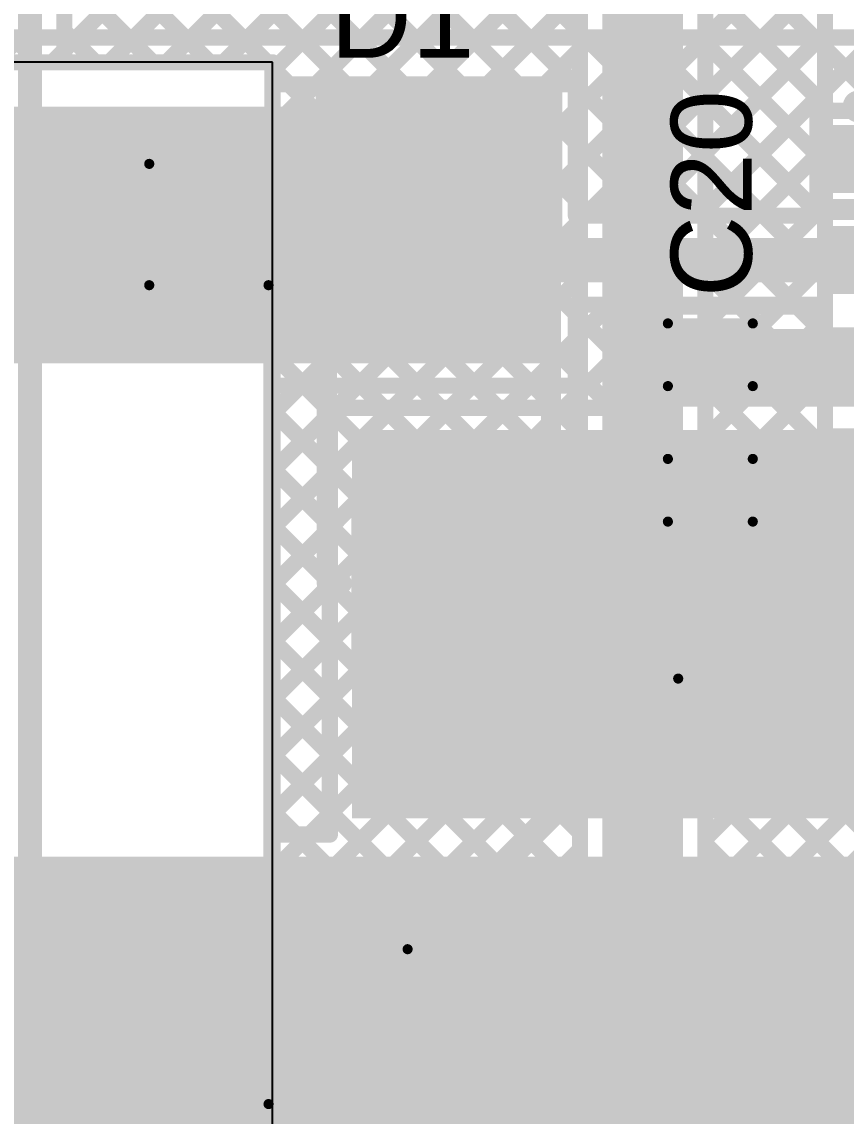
# Model space of a CAD drawing. Header units: millimetres. Extents: x 0 to 214, y 0 to 214.
# Drawn here: x 2.949 to 3.357, y 0.446 to 0.987 of the extents above; entities that cross this region are included whole.
import ezdxf

# ---------------------------------------------------------------- set-up
doc = ezdxf.new("R2010")
doc.units = ezdxf.units.MM
doc.header["$MEASUREMENT"] = 0
for name, color, linetype in [('BottomLayer', 5, 'Continuous'), ('TopLayer', 1, 'Continuous'), ('TopOverlay', 2, 'Continuous'), ('TopPaste', 8, 'Continuous'), ('TopSolder', 216, 'Continuous')]:
    doc.layers.add(name, color=color, linetype=linetype)
doc.styles.add('Arial', font='', dxfattribs={"height": 0.2})
doc.styles.get('Arial').set_extended_font_data('Arial')

# ---------------------------------------------------------------- blocks, each defined once
blk = doc.blocks.new('SOIC_8_122')
at = {"layer": 'TopLayer'}
for points in [[(-0.0735, 0.0622), (-0.1365, 0.0622), (-0.1365, 0.0878), (-0.0735, 0.0878)], [(0.13909, 0.0622), (0.0761, 0.0622), (0.0761, 0.0878), (0.13909, 0.0878)], [(-0.0735, 0.0122), (-0.1365, 0.0122), (-0.1365, 0.0378), (-0.0735, 0.0378)], [(0.13909, 0.0122), (0.0761, 0.0122), (0.0761, 0.0378), (0.13909, 0.0378)], [(-0.0735, -0.0378), (-0.1365, -0.0378), (-0.1365, -0.0122), (-0.0735, -0.0122)], [(0.13909, -0.0378), (0.0761, -0.0378), (0.0761, -0.0122), (0.13909, -0.0122)], [(-0.0735, -0.0878), (-0.1365, -0.0878), (-0.1365, -0.0622), (-0.0735, -0.0622)], [(0.13909, -0.0878), (0.0761, -0.0878), (0.0761, -0.0622), (0.13909, -0.0622)]]:
    blk.add_hatch(color=1, dxfattribs=at).paths.add_polyline_path(points)
at = {"layer": 'TopPaste'}
for points in [[(-0.0735, 0.0622), (-0.1365, 0.0622), (-0.1365, 0.0878), (-0.0735, 0.0878)], [(0.13909, 0.0622), (0.0761, 0.0622), (0.0761, 0.0878), (0.13909, 0.0878)], [(-0.0735, 0.0122), (-0.1365, 0.0122), (-0.1365, 0.0378), (-0.0735, 0.0378)], [(0.13909, 0.0122), (0.0761, 0.0122), (0.0761, 0.0378), (0.13909, 0.0378)], [(-0.0735, -0.0378), (-0.1365, -0.0378), (-0.1365, -0.0122), (-0.0735, -0.0122)], [(0.13909, -0.0378), (0.0761, -0.0378), (0.0761, -0.0122), (0.13909, -0.0122)], [(-0.0735, -0.0878), (-0.1365, -0.0878), (-0.1365, -0.0622), (-0.0735, -0.0622)], [(0.13909, -0.0878), (0.0761, -0.0878), (0.0761, -0.0622), (0.13909, -0.0622)]]:
    blk.add_hatch(color=8, dxfattribs=at).paths.add_polyline_path(points)
at = {"layer": 'TopSolder'}
for points in [[(-0.0695, 0.0582), (-0.1405, 0.0582), (-0.1405, 0.0918), (-0.0695, 0.0918)], [(0.14309, 0.0582), (0.0721, 0.0582), (0.0721, 0.0918), (0.14309, 0.0918)], [(-0.0695, 0.0082), (-0.1405, 0.0082), (-0.1405, 0.0418), (-0.0695, 0.0418)], [(0.14309, 0.0082), (0.0721, 0.0082), (0.0721, 0.0418), (0.14309, 0.0418)], [(-0.0695, -0.0418), (-0.1405, -0.0418), (-0.1405, -0.0082), (-0.0695, -0.0082)], [(0.14309, -0.0418), (0.0721, -0.0418), (0.0721, -0.0082), (0.14309, -0.0082)], [(-0.0695, -0.0918), (-0.1405, -0.0918), (-0.1405, -0.0582), (-0.0695, -0.0582)], [(0.14309, -0.0918), (0.0721, -0.0918), (0.0721, -0.0582), (0.14309, -0.0582)]]:
    blk.add_hatch(color=216, dxfattribs=at).paths.add_polyline_path(points)
at = {"layer": 'TopOverlay'}
for points, const_width in [([(-0.12253, 0.101, 1), (-0.13147, 0.101, 1)], 0.007), ([(-0.13322, 0.101, 1), (-0.12972, 0.101, 1)], 0.0035), ([(-0.12428, 0.101, 1), (-0.12078, 0.101, 1)], 0.0035), ([(-0.08025, 0.098, 1), (-0.07675, 0.098, 1)], 0.0035), ([(0.07675, 0.098, 1), (0.08025, 0.098, 1)], 0.0035), ([(-0.08025, -0.1, 1), (-0.07675, -0.1, 1)], 0.0035), ([(0.07675, -0.1, 1), (0.08025, -0.1, 1)], 0.0035)]:
    blk.add_lwpolyline(points, format="xyb", close=True, dxfattribs=dict(at, const_width=const_width))
at = {"layer": 'TopOverlay', "const_width": 0.007}
for points in [[(-0.0785, 0.098), (0.0785, 0.098)], [(-0.0785, -0.1), (0.0785, -0.1)]]:
    blk.add_lwpolyline(points, dxfattribs=at)
blk = doc.blocks.new('SLF12575T_221M1R3_PF_128')
at = {"layer": 'TopOverlay', "const_width": 0.005}
for points in [[(-0.188, 0.19), (-0.188, 0.249)], [(0.217, 0.249), (-0.188, 0.249)], [(-0.248, 0.081), (-0.248, 0.19)], [(-0.188, 0.19), (-0.248, 0.19)]]:
    blk.add_lwpolyline(points, dxfattribs=at)
at = {"layer": 'TopOverlay', "const_width": 0.0025}
for points in [[(-0.18925, 0.249, 1), (-0.18675, 0.249, 1)], [(-0.18925, 0.249, 1), (-0.18675, 0.249, 1)], [(0.21575, 0.249, 1), (0.21825, 0.249, 1)], [(0.21575, 0.249, 1), (0.21825, 0.249, 1)], [(-0.24925, 0.19, 1), (-0.24675, 0.19, 1)], [(-0.24925, 0.19, 1), (-0.24675, 0.19, 1)], [(-0.18925, 0.19, 1), (-0.18675, 0.19, 1)], [(-0.18925, 0.19, 1), (-0.18675, 0.19, 1)]]:
    blk.add_lwpolyline(points, format="xyb", close=True, dxfattribs=at)
at = {"layer": 'TopOverlay', "const_width": 0.005}
blk.add_lwpolyline([(0.217, 0.249, -0.414214), (0.25, 0.215)], format="xyb", dxfattribs=at)
blk = doc.blocks.new('SMA_130')
at = {"layer": 'TopLayer'}
for points in [[(-0.11811, 0.03937), (-0.03937, 0.03937), (-0.03937, -0.03937), (-0.11811, -0.03937)], [(0.03937, 0.03937), (0.11811, 0.03937), (0.11811, -0.03937), (0.03937, -0.03937)]]:
    blk.add_hatch(color=1, dxfattribs=at).paths.add_polyline_path(points)
at = {"layer": 'TopOverlay'}
for points in [[(-0.167, -0.06099), (-0.12105, -0.06099), (-0.12105, 0.06101), (-0.167, 0.06101)], [(-0.12192, 0.04099), (-0.09421, 0.04099), (-0.09421, 0.06099), (-0.12192, 0.06099)], [(-0.12191, -0.06101), (-0.09419, -0.06101), (-0.09419, -0.04201), (-0.12191, -0.04201)]]:
    blk.add_hatch(color=2, dxfattribs=at).paths.add_polyline_path(points)
at = {"layer": 'TopPaste'}
for points in [[(-0.11811, 0.03937), (-0.03937, 0.03937), (-0.03937, -0.03937), (-0.11811, -0.03937)], [(0.03937, 0.03937), (0.11811, 0.03937), (0.11811, -0.03937), (0.03937, -0.03937)]]:
    blk.add_hatch(color=8, dxfattribs=at).paths.add_polyline_path(points)
at = {"layer": 'TopSolder'}
for points in [[(-0.12211, 0.04337), (-0.03537, 0.04337), (-0.03537, -0.04337), (-0.12211, -0.04337)], [(0.03537, 0.04337), (0.12211, 0.04337), (0.12211, -0.04337), (0.03537, -0.04337)]]:
    blk.add_hatch(color=216, dxfattribs=at).paths.add_polyline_path(points)
at = {"layer": 'TopOverlay', "const_width": 0.01}
for points in [[(0.082, 0.05543), (-0.0942, 0.05543)], [(0.08115, 0.048), (0.08115, 0.05543)], [(0.08115, -0.05543), (0.08115, -0.048)], [(0.081, -0.05543), (-0.0942, -0.05543)]]:
    blk.add_lwpolyline(points, dxfattribs=at)
at = {"layer": 'TopOverlay', "const_width": 0.005}
for points in [[(-0.0967, 0.05543, 1), (-0.0917, 0.05543, 1)], [(0.07865, 0.05543, 1), (0.08365, 0.05543, 1)], [(0.0795, 0.05543, 1), (0.0845, 0.05543, 1)], [(0.07865, 0.048, 1), (0.08365, 0.048, 1)], [(0.07865, -0.048, 1), (0.08365, -0.048, 1)], [(-0.0967, -0.05543, 1), (-0.0917, -0.05543, 1)], [(0.0785, -0.05543, 1), (0.0835, -0.05543, 1)], [(0.07865, -0.05543, 1), (0.08365, -0.05543, 1)]]:
    blk.add_lwpolyline(points, format="xyb", close=True, dxfattribs=at)
blk = doc.blocks.new('C__0603_135')
at = {"layer": 'TopLayer'}
for points in [[(-0.015, 0.0175), (-0.015, -0.0175), (-0.045, -0.0175), (-0.045, 0.0175)], [(0.045, 0.0175), (0.045, -0.0175), (0.015, -0.0175), (0.015, 0.0175)]]:
    blk.add_hatch(color=1, dxfattribs=at).paths.add_polyline_path(points)
at = {"layer": 'TopPaste'}
for points in [[(-0.015, 0.0175), (-0.015, -0.0175), (-0.045, -0.0175), (-0.045, 0.0175)], [(0.045, 0.0175), (0.045, -0.0175), (0.015, -0.0175), (0.015, 0.0175)]]:
    blk.add_hatch(color=8, dxfattribs=at).paths.add_polyline_path(points)
at = {"layer": 'TopSolder'}
for points in [[(-0.01264, 0.01986), (-0.01264, -0.01986), (-0.04736, -0.01986), (-0.04736, 0.01986)], [(0.04736, 0.01986), (0.04736, -0.01986), (0.01264, -0.01986), (0.01264, 0.01986)]]:
    blk.add_hatch(color=216, dxfattribs=at).paths.add_polyline_path(points)
at = {"layer": 'TopOverlay', "const_width": 0.005}
for points in [[(-0.049, 0.021), (-0.018, 0.021)], [(-0.049, 0.021), (-0.049, -0.021)], [(0.018, 0.021), (0.049, 0.021)], [(0.049, 0.021), (0.049, -0.021)], [(-0.049, -0.021), (-0.018, -0.021)], [(0.018, -0.021), (0.049, -0.021)]]:
    blk.add_lwpolyline(points, dxfattribs=at)
at = {"layer": 'TopOverlay', "const_width": 0.0025}
for points in [[(-0.05025, 0.021, 1), (-0.04775, 0.021, 1)], [(-0.05025, 0.021, 1), (-0.04775, 0.021, 1)], [(-0.01925, 0.021, 1), (-0.01675, 0.021, 1)], [(0.01675, 0.021, 1), (0.01925, 0.021, 1)], [(0.04775, 0.021, 1), (0.05025, 0.021, 1)], [(0.04775, 0.021, 1), (0.05025, 0.021, 1)], [(-0.05025, -0.021, 1), (-0.04775, -0.021, 1)], [(-0.05025, -0.021, 1), (-0.04775, -0.021, 1)], [(-0.01925, -0.021, 1), (-0.01675, -0.021, 1)], [(0.01675, -0.021, 1), (0.01925, -0.021, 1)], [(0.04775, -0.021, 1), (0.05025, -0.021, 1)], [(0.04775, -0.021, 1), (0.05025, -0.021, 1)]]:
    blk.add_lwpolyline(points, format="xyb", close=True, dxfattribs=at)
blk = doc.blocks.new('VT1H471MI135000CE0_136')
at = {"layer": 'TopOverlay'}
for points, const_width in [([(-0.26961, 0.13617), (-0.13578, 0.27)], 0.005), ([(-0.13578, 0.27), (0.269, 0.27)], 0.005), ([(-0.26961, 0.13617), (-0.26842, 0.042)], 0.005), ([(-0.30956, 0.048), (-0.30956, 0.108)], 0.01), ([(-0.33956, 0.077), (-0.27956, 0.077)], 0.01)]:
    blk.add_lwpolyline(points, dxfattribs=dict(at, const_width=const_width))
for points, const_width in [([(-0.13703, 0.27, 1), (-0.13453, 0.27, 1)], 0.0025), ([(-0.13703, 0.27, 1), (-0.13453, 0.27, 1)], 0.0025), ([(-0.27086, 0.13617, 1), (-0.26836, 0.13617, 1)], 0.0025), ([(-0.27086, 0.13617, 1), (-0.26836, 0.13617, 1)], 0.0025), ([(-0.31206, 0.108, 1), (-0.30706, 0.108, 1)], 0.005), ([(-0.34206, 0.077, 1), (-0.33706, 0.077, 1)], 0.005), ([(-0.28206, 0.077, 1), (-0.27706, 0.077, 1)], 0.005)]:
    blk.add_lwpolyline(points, format="xyb", close=True, dxfattribs=dict(at, const_width=const_width))

msp = doc.modelspace()

# ---------------------------------------------------------------- hatches: boundary and pattern name
at = {"layer": 'BottomLayer'}
h = msp.add_hatch(color=5, dxfattribs=at)
edge = h.paths.add_edge_path()
edge.add_arc((3.38222, 0.71022), 0.0315, 0, 360)
h = msp.add_hatch(color=5, dxfattribs=at)
edge = h.paths.add_edge_path()
edge.add_arc((3.38222, 0.48), 0.0315, 0, 360)
at = {"layer": 'TopLayer'}
for points in [[(2.579, 0.818), (3.212, 0.818), (3.212, 0.945), (2.579, 0.945)], [(3.26852, 0.79665), (3.41747, 0.79665), (3.41747, 0.83504), (3.26852, 0.83504)], [(3.11235, 0.593), (3.41747, 0.593), (3.41747, 0.78504), (3.11235, 0.78504)], [(2.284, 0.39016), (3.41747, 0.39016), (3.41747, 0.574), (2.284, 0.574)]]:
    msp.add_hatch(color=1, dxfattribs=at).paths.add_polyline_path(points)
h = msp.add_hatch(color=1, dxfattribs=at)
edge = h.paths.add_edge_path()
edge.add_arc((3.38222, 0.71022), 0.0315, 0, 360)
h = msp.add_hatch(color=1, dxfattribs=at)
edge = h.paths.add_edge_path()
edge.add_arc((3.38222, 0.48), 0.0315, 0, 360)

# ---------------------------------------------------------------- linework, layer by layer
at = {"layer": 'BottomLayer'}
for p, q in [((3.072, 0.96693), (2.572, 0.96693)), ((3.07298, 0.96693), (3.072, 0.96693)), ((3.07298, 0.39705), (3.07298, 0.96693))]:
    msp.add_line(p, q, dxfattribs=at)
for points, const_width in [([(2.953, 0.267), (2.953, 2.432)], 0.012), ([(2.97, 0.96693), (2.97, 1.88938)], 0.008), ([(3.02054, 0.96693), (3.816, 1.76239)], 0.008), ([(3.04882, 0.96693), (3.816, 1.7341)], 0.008), ([(2.99226, 0.96693), (3.73477, 1.70945)], 0.008), ([(2.97, 0.97296), (3.70089, 1.70385)], 0.008), ([(3.07298, 0.9628), (3.816, 1.70582)], 0.008), ([(3.07298, 0.93452), (3.816, 1.67754)], 0.008), ([(2.97, 1.35002), (3.34622, 0.9738)], 0.008), ([(2.97, 1.23689), (3.22505, 0.98183)], 0.008), ([(2.97, 1.2086), (3.22505, 0.95355)], 0.008), ([(3.07298, 0.90623), (3.35122, 1.18448)], 0.008), ([(2.97, 1.18032), (3.22505, 0.92526)], 0.008), ([(3.07298, 0.87795), (3.35122, 1.15619)], 0.008), ([(2.97, 1.15203), (3.22505, 0.89698)], 0.008), ([(2.97, 1.12375), (3.22505, 0.86869)], 0.008), ([(2.97, 1.09546), (3.22505, 0.84041)], 0.008), ([(2.97, 1.06718), (3.07025, 0.96693)], 0.008), ([(3.34622, 0.73804), (3.34622, 1.04412)], 0.008), ([(2.97, 1.0389), (3.04197, 0.96693)], 0.008), ([(3.28705, 0.97888), (3.34622, 1.03805)], 0.008), ([(3.25605, 0.35595), (3.25605, 1.01024)], 0.04), ([(2.97, 1.01061), (3.01368, 0.96693)], 0.008), ([(3.22505, 0.35595), (3.22505, 1.01024)], 0.008), ([(3.28705, 0.36879), (3.28705, 1.01024)], 0.008), ([(3.28705, 0.9506), (3.34622, 1.00977)], 0.008), ([(3.28705, 1.00468), (3.34622, 0.94551)], 0.008), ([(3.07298, 0.84967), (3.22505, 1.00174)], 0.008), ([(2.97, 0.98233), (2.9854, 0.96693)], 0.008), ([(3.28705, 0.92232), (3.34622, 0.98149)], 0.008), ([(3.28705, 0.9764), (3.34622, 0.91723)], 0.008), ([(3.07298, 0.82138), (3.22505, 0.97345)], 0.008), ([(2.97, 0.96693), (3.072, 0.96693)], 0.008), ([(3.07298, 0.39705), (3.07298, 0.96693)], 0.008), ([(3.07298, 0.9642), (3.22505, 0.81213)], 0.008), ([(3.28705, 0.89403), (3.34622, 0.9532)], 0.008), ([(3.07298, 0.7931), (3.22505, 0.94517)], 0.008), ([(3.28705, 0.94812), (3.34622, 0.88894)], 0.008), ([(3.07298, 0.93591), (3.22505, 0.78384)], 0.008), ([(3.28705, 0.86575), (3.34622, 0.92492)], 0.008), ([(3.07298, 0.76481), (3.22505, 0.91688)], 0.008), ([(3.28705, 0.91983), (3.34622, 0.86066)], 0.008), ([(3.07298, 0.90763), (3.22505, 0.75556)], 0.008), ([(3.28705, 0.83746), (3.34622, 0.89663)], 0.008), ([(3.28705, 0.89155), (3.34622, 0.83238)], 0.008), ([(3.07298, 0.73653), (3.22505, 0.8886)], 0.008), ([(3.07298, 0.87934), (3.22505, 0.72727)], 0.008), ([(3.28705, 0.80918), (3.34622, 0.86835)], 0.008), ([(3.28705, 0.86326), (3.34622, 0.80409)], 0.008), ([(3.07298, 0.70824), (3.22505, 0.86032)], 0.008), ([(3.07298, 0.85106), (3.22505, 0.69899)], 0.008), ([(3.28705, 0.78089), (3.34622, 0.84006)], 0.008), ([(3.28705, 0.83498), (3.34622, 0.77581)], 0.008), ([(3.07298, 0.67996), (3.22505, 0.83203)], 0.008), ([(3.07298, 0.82277), (3.22505, 0.6707)], 0.008), ([(3.28705, 0.75261), (3.34622, 0.81178)], 0.008), ([(3.07298, 0.65168), (3.22505, 0.80375)], 0.008), ([(3.28705, 0.80669), (3.34622, 0.74752)], 0.008), ([(3.07298, 0.79449), (3.22505, 0.64242)], 0.008), ([(3.28705, 0.72433), (3.34622, 0.7835)], 0.008), ([(3.07298, 0.62339), (3.22505, 0.77546)], 0.008), ([(3.28705, 0.77841), (3.33953, 0.72594)], 0.008), ([(3.07298, 0.76621), (3.22505, 0.61413)], 0.008), ([(3.28705, 0.69604), (3.34622, 0.75521)], 0.008), ([(3.28705, 0.75013), (3.33812, 0.69906)], 0.008), ([(3.07298, 0.59511), (3.22505, 0.74718)], 0.008), ([(3.07298, 0.73792), (3.22505, 0.58585)], 0.008), ([(3.28705, 0.72184), (3.4301, 0.57879)], 0.008), ([(3.07298, 0.56682), (3.22505, 0.71889)], 0.008), ([(3.28705, 0.66776), (3.33742, 0.71812)], 0.008), ([(3.28705, 0.52634), (3.476, 0.71528)], 0.008), ([(3.34073, 0.71022), (3.38222, 0.71022)], 0.01), ([(3.07298, 0.70964), (3.22505, 0.55757)], 0.008), ([(3.07298, 0.53854), (3.22505, 0.69061)], 0.008), ([(3.28705, 0.69356), (3.41596, 0.56465)], 0.008), ([(3.28705, 0.63947), (3.34025, 0.69267)], 0.008), ([(3.28705, 0.49805), (3.476, 0.687)], 0.008), ([(3.07298, 0.68135), (3.22505, 0.52928)], 0.008), ([(3.28705, 0.61119), (3.35205, 0.67618)], 0.008), ([(3.28705, 0.55462), (3.4014, 0.66897)], 0.008), ([(3.07298, 0.51025), (3.22505, 0.66233)], 0.008), ([(3.28705, 0.5829), (3.37043, 0.66628)], 0.008), ([(3.28705, 0.66527), (3.40182, 0.55051)], 0.008), ([(3.28705, 0.46977), (3.476, 0.65871)], 0.008), ([(3.07298, 0.65307), (3.22505, 0.501)], 0.008), ([(3.28705, 0.63699), (3.38768, 0.53636)], 0.008), ([(3.07298, 0.48197), (3.22505, 0.63404)], 0.008), ([(3.07298, 0.62478), (3.22505, 0.47271)], 0.008), ([(3.28705, 0.6087), (3.37354, 0.52222)], 0.008), ([(3.07298, 0.45369), (3.22505, 0.60576)], 0.008), ([(3.07298, 0.5965), (3.22505, 0.44443)], 0.008), ([(3.07298, 0.4254), (3.22505, 0.57747)], 0.008), ([(3.28705, 0.58042), (3.35491, 0.51256)], 0.008), ([(3.07298, 0.56822), (3.22505, 0.41614)], 0.008), ([(3.07298, 0.39712), (3.22505, 0.54919)], 0.008), ([(3.28705, 0.55214), (3.34295, 0.49624)], 0.008), ([(3.07298, 0.53993), (3.22505, 0.38786)], 0.008), ([(3.28705, 0.52385), (3.34093, 0.46998)], 0.008), ([(2.9741, 0.26995), (3.22505, 0.5209)], 0.008), ([(3.07298, 0.51165), (3.22505, 0.35958)], 0.008), ([(3.28705, 0.44148), (3.34387, 0.4983)], 0.008), ([(3.28705, 0.49557), (3.5445, 0.23812)], 0.008), ([(2.98824, 0.2558), (3.22505, 0.49262)], 0.008), ([(3.07298, 0.48336), (3.36701, 0.18934)], 0.008), ([(3.28705, 0.4132), (3.34155, 0.46769)], 0.008), ([(3.28705, 0.46728), (3.53159, 0.22275)], 0.008), ([(3.00238, 0.24166), (3.22505, 0.46434)], 0.008), ([(3.07298, 0.45508), (3.33989, 0.18817)], 0.008), ([(3.28705, 0.38491), (3.35213, 0.44999)], 0.008)]:
    msp.add_lwpolyline(points, dxfattribs=dict(at, const_width=const_width))
for points, const_width in [([(2.968, 0.98233, 1), (2.972, 0.98233, 1)], 0.004), ([(3.22305, 0.98183, 1), (3.22705, 0.98183, 1)], 0.004), ([(3.34422, 0.98149, 1), (3.34822, 0.98149, 1)], 0.004), ([(3.28505, 0.97888, 1), (3.28905, 0.97888, 1)], 0.004), ([(3.28505, 0.9764, 1), (3.28905, 0.9764, 1)], 0.004), ([(2.968, 0.97296, 1), (2.972, 0.97296, 1)], 0.004), ([(3.22305, 0.97345, 1), (3.22705, 0.97345, 1)], 0.004), ([(3.34422, 0.9738, 1), (3.34822, 0.9738, 1)], 0.004), ([(2.968, 0.96693, 1), (2.972, 0.96693, 1)], 0.004), ([(2.968, 0.96693, 1), (2.972, 0.96693, 1)], 0.004), ([(2.9834, 0.96693, 1), (2.9874, 0.96693, 1)], 0.004), ([(2.99026, 0.96693, 1), (2.99426, 0.96693, 1)], 0.004), ([(3.01168, 0.96693, 1), (3.01568, 0.96693, 1)], 0.004), ([(3.01854, 0.96693, 1), (3.02254, 0.96693, 1)], 0.004), ([(3.03997, 0.96693, 1), (3.04397, 0.96693, 1)], 0.004), ([(3.04682, 0.96693, 1), (3.05082, 0.96693, 1)], 0.004), ([(3.06825, 0.96693, 1), (3.07225, 0.96693, 1)], 0.004), ([(3.07, 0.96693, 1), (3.074, 0.96693, 1)], 0.004), ([(3.07098, 0.96693, 1), (3.07498, 0.96693, 1)], 0.004), ([(3.07098, 0.9642, 1), (3.07498, 0.9642, 1)], 0.004), ([(3.07098, 0.9628, 1), (3.07498, 0.9628, 1)], 0.004), ([(3.22305, 0.95355, 1), (3.22705, 0.95355, 1)], 0.004), ([(3.28505, 0.9506, 1), (3.28905, 0.9506, 1)], 0.004), ([(3.34422, 0.9532, 1), (3.34822, 0.9532, 1)], 0.004), ([(3.22305, 0.94517, 1), (3.22705, 0.94517, 1)], 0.004), ([(3.28505, 0.94812, 1), (3.28905, 0.94812, 1)], 0.004), ([(3.34422, 0.94551, 1), (3.34822, 0.94551, 1)], 0.004), ([(3.07098, 0.93591, 1), (3.07498, 0.93591, 1)], 0.004), ([(3.07098, 0.93452, 1), (3.07498, 0.93452, 1)], 0.004), ([(3.22305, 0.92526, 1), (3.22705, 0.92526, 1)], 0.004), ([(3.28505, 0.92232, 1), (3.28905, 0.92232, 1)], 0.004), ([(3.34422, 0.92492, 1), (3.34822, 0.92492, 1)], 0.004), ([(3.22305, 0.91688, 1), (3.22705, 0.91688, 1)], 0.004), ([(3.28505, 0.91983, 1), (3.28905, 0.91983, 1)], 0.004), ([(3.34422, 0.91723, 1), (3.34822, 0.91723, 1)], 0.004), ([(3.07098, 0.90763, 1), (3.07498, 0.90763, 1)], 0.004), ([(3.07098, 0.90623, 1), (3.07498, 0.90623, 1)], 0.004), ([(3.22305, 0.89698, 1), (3.22705, 0.89698, 1)], 0.004), ([(3.34422, 0.89663, 1), (3.34822, 0.89663, 1)], 0.004), ([(3.28505, 0.89403, 1), (3.28905, 0.89403, 1)], 0.004), ([(3.28505, 0.89155, 1), (3.28905, 0.89155, 1)], 0.004), ([(3.22305, 0.8886, 1), (3.22705, 0.8886, 1)], 0.004), ([(3.34422, 0.88894, 1), (3.34822, 0.88894, 1)], 0.004), ([(3.07098, 0.87934, 1), (3.07498, 0.87934, 1)], 0.004), ([(3.07098, 0.87795, 1), (3.07498, 0.87795, 1)], 0.004), ([(3.22305, 0.86869, 1), (3.22705, 0.86869, 1)], 0.004), ([(3.34422, 0.86835, 1), (3.34822, 0.86835, 1)], 0.004), ([(3.28505, 0.86575, 1), (3.28905, 0.86575, 1)], 0.004), ([(3.28505, 0.86326, 1), (3.28905, 0.86326, 1)], 0.004), ([(3.22305, 0.86032, 1), (3.22705, 0.86032, 1)], 0.004), ([(3.34422, 0.86066, 1), (3.34822, 0.86066, 1)], 0.004), ([(3.07098, 0.85106, 1), (3.07498, 0.85106, 1)], 0.004), ([(3.07098, 0.84967, 1), (3.07498, 0.84967, 1)], 0.004), ([(3.22305, 0.84041, 1), (3.22705, 0.84041, 1)], 0.004), ([(3.28505, 0.83746, 1), (3.28905, 0.83746, 1)], 0.004), ([(3.28505, 0.83498, 1), (3.28905, 0.83498, 1)], 0.004), ([(3.34422, 0.84006, 1), (3.34822, 0.84006, 1)], 0.004), ([(3.22305, 0.83203, 1), (3.22705, 0.83203, 1)], 0.004), ([(3.34422, 0.83238, 1), (3.34822, 0.83238, 1)], 0.004), ([(3.07098, 0.82277, 1), (3.07498, 0.82277, 1)], 0.004), ([(3.07098, 0.82138, 1), (3.07498, 0.82138, 1)], 0.004), ([(3.22305, 0.81213, 1), (3.22705, 0.81213, 1)], 0.004), ([(3.28505, 0.80918, 1), (3.28905, 0.80918, 1)], 0.004), ([(3.34422, 0.81178, 1), (3.34822, 0.81178, 1)], 0.004), ([(3.22305, 0.80375, 1), (3.22705, 0.80375, 1)], 0.004), ([(3.28505, 0.80669, 1), (3.28905, 0.80669, 1)], 0.004), ([(3.34422, 0.80409, 1), (3.34822, 0.80409, 1)], 0.004), ([(3.07098, 0.79449, 1), (3.07498, 0.79449, 1)], 0.004), ([(3.07098, 0.7931, 1), (3.07498, 0.7931, 1)], 0.004), ([(3.22305, 0.78384, 1), (3.22705, 0.78384, 1)], 0.004), ([(3.28505, 0.78089, 1), (3.28905, 0.78089, 1)], 0.004), ([(3.34422, 0.7835, 1), (3.34822, 0.7835, 1)], 0.004), ([(3.22305, 0.77546, 1), (3.22705, 0.77546, 1)], 0.004), ([(3.28505, 0.77841, 1), (3.28905, 0.77841, 1)], 0.004), ([(3.34422, 0.77581, 1), (3.34822, 0.77581, 1)], 0.004), ([(3.07098, 0.76621, 1), (3.07498, 0.76621, 1)], 0.004), ([(3.07098, 0.76481, 1), (3.07498, 0.76481, 1)], 0.004), ([(3.22305, 0.75556, 1), (3.22705, 0.75556, 1)], 0.004), ([(3.34422, 0.75521, 1), (3.34822, 0.75521, 1)], 0.004), ([(3.28505, 0.75261, 1), (3.28905, 0.75261, 1)], 0.004), ([(3.28505, 0.75013, 1), (3.28905, 0.75013, 1)], 0.004), ([(3.22305, 0.74718, 1), (3.22705, 0.74718, 1)], 0.004), ([(3.34422, 0.74752, 1), (3.34822, 0.74752, 1)], 0.004), ([(3.07098, 0.73792, 1), (3.07498, 0.73792, 1)], 0.004), ([(3.34422, 0.73804, 1), (3.34822, 0.73804, 1)], 0.004), ([(3.34422, 0.73804, 1), (3.34822, 0.73804, 1)], 0.004), ([(3.07098, 0.73653, 1), (3.07498, 0.73653, 1)], 0.004), ([(3.22305, 0.72727, 1), (3.22705, 0.72727, 1)], 0.004), ([(3.28505, 0.72433, 1), (3.28905, 0.72433, 1)], 0.004), ([(3.28505, 0.72184, 1), (3.28905, 0.72184, 1)], 0.004), ([(3.33753, 0.72594, 1), (3.34153, 0.72594, 1)], 0.004), ([(3.22305, 0.71889, 1), (3.22705, 0.71889, 1)], 0.004), ([(3.33542, 0.71812, 1), (3.33942, 0.71812, 1)], 0.004), ([(3.33823, 0.71022, 1), (3.34323, 0.71022, 1)], 0.005), ([(3.07098, 0.70964, 1), (3.07498, 0.70964, 1)], 0.004), ([(3.07098, 0.70824, 1), (3.07498, 0.70824, 1)], 0.004), ([(3.22305, 0.69899, 1), (3.22705, 0.69899, 1)], 0.004), ([(3.28505, 0.69604, 1), (3.28905, 0.69604, 1)], 0.004), ([(3.33612, 0.69906, 1), (3.34012, 0.69906, 1)], 0.004), ([(3.22305, 0.69061, 1), (3.22705, 0.69061, 1)], 0.004), ([(3.28505, 0.69356, 1), (3.28905, 0.69356, 1)], 0.004), ([(3.33825, 0.69267, 1), (3.34225, 0.69267, 1)], 0.004), ([(3.07098, 0.68135, 1), (3.07498, 0.68135, 1)], 0.004), ([(3.07098, 0.67996, 1), (3.07498, 0.67996, 1)], 0.004), ([(3.35005, 0.67618, 1), (3.35405, 0.67618, 1)], 0.004), ([(3.22305, 0.6707, 1), (3.22705, 0.6707, 1)], 0.004), ([(3.28505, 0.66776, 1), (3.28905, 0.66776, 1)], 0.004), ([(3.22305, 0.66233, 1), (3.22705, 0.66233, 1)], 0.004), ([(3.28505, 0.66527, 1), (3.28905, 0.66527, 1)], 0.004), ([(3.07098, 0.65307, 1), (3.07498, 0.65307, 1)], 0.004), ([(3.07098, 0.65168, 1), (3.07498, 0.65168, 1)], 0.004), ([(3.22305, 0.64242, 1), (3.22705, 0.64242, 1)], 0.004), ([(3.28505, 0.63947, 1), (3.28905, 0.63947, 1)], 0.004), ([(3.28505, 0.63699, 1), (3.28905, 0.63699, 1)], 0.004), ([(3.22305, 0.63404, 1), (3.22705, 0.63404, 1)], 0.004), ([(3.07098, 0.62478, 1), (3.07498, 0.62478, 1)], 0.004), ([(3.07098, 0.62339, 1), (3.07498, 0.62339, 1)], 0.004), ([(3.22305, 0.61413, 1), (3.22705, 0.61413, 1)], 0.004), ([(3.28505, 0.61119, 1), (3.28905, 0.61119, 1)], 0.004), ([(3.28505, 0.6087, 1), (3.28905, 0.6087, 1)], 0.004), ([(3.22305, 0.60576, 1), (3.22705, 0.60576, 1)], 0.004), ([(3.07098, 0.5965, 1), (3.07498, 0.5965, 1)], 0.004), ([(3.07098, 0.59511, 1), (3.07498, 0.59511, 1)], 0.004), ([(3.22305, 0.58585, 1), (3.22705, 0.58585, 1)], 0.004), ([(3.28505, 0.5829, 1), (3.28905, 0.5829, 1)], 0.004), ([(3.22305, 0.57747, 1), (3.22705, 0.57747, 1)], 0.004), ([(3.28505, 0.58042, 1), (3.28905, 0.58042, 1)], 0.004), ([(3.07098, 0.56822, 1), (3.07498, 0.56822, 1)], 0.004), ([(3.07098, 0.56682, 1), (3.07498, 0.56682, 1)], 0.004), ([(3.22305, 0.55757, 1), (3.22705, 0.55757, 1)], 0.004), ([(3.28505, 0.55462, 1), (3.28905, 0.55462, 1)], 0.004), ([(3.22305, 0.54919, 1), (3.22705, 0.54919, 1)], 0.004), ([(3.28505, 0.55214, 1), (3.28905, 0.55214, 1)], 0.004), ([(3.07098, 0.53993, 1), (3.07498, 0.53993, 1)], 0.004), ([(3.07098, 0.53854, 1), (3.07498, 0.53854, 1)], 0.004), ([(3.22305, 0.52928, 1), (3.22705, 0.52928, 1)], 0.004), ([(3.28505, 0.52634, 1), (3.28905, 0.52634, 1)], 0.004), ([(3.28505, 0.52385, 1), (3.28905, 0.52385, 1)], 0.004), ([(3.22305, 0.5209, 1), (3.22705, 0.5209, 1)], 0.004), ([(3.07098, 0.51165, 1), (3.07498, 0.51165, 1)], 0.004), ([(3.07098, 0.51025, 1), (3.07498, 0.51025, 1)], 0.004), ([(3.35291, 0.51256, 1), (3.35691, 0.51256, 1)], 0.004), ([(3.22305, 0.501, 1), (3.22705, 0.501, 1)], 0.004), ([(3.28505, 0.49805, 1), (3.28905, 0.49805, 1)], 0.004), ([(3.28505, 0.49557, 1), (3.28905, 0.49557, 1)], 0.004), ([(3.34095, 0.49624, 1), (3.34495, 0.49624, 1)], 0.004), ([(3.34187, 0.4983, 1), (3.34587, 0.4983, 1)], 0.004), ([(3.22305, 0.49262, 1), (3.22705, 0.49262, 1)], 0.004), ([(3.07098, 0.48336, 1), (3.07498, 0.48336, 1)], 0.004), ([(3.07098, 0.48197, 1), (3.07498, 0.48197, 1)], 0.004), ([(3.22305, 0.47271, 1), (3.22705, 0.47271, 1)], 0.004), ([(3.28505, 0.46977, 1), (3.28905, 0.46977, 1)], 0.004), ([(3.28505, 0.46728, 1), (3.28905, 0.46728, 1)], 0.004), ([(3.33893, 0.46998, 1), (3.34293, 0.46998, 1)], 0.004), ([(3.33955, 0.46769, 1), (3.34355, 0.46769, 1)], 0.004), ([(3.22305, 0.46434, 1), (3.22705, 0.46434, 1)], 0.004), ([(3.07098, 0.45508, 1), (3.07498, 0.45508, 1)], 0.004), ([(3.07098, 0.45369, 1), (3.07498, 0.45369, 1)], 0.004), ([(3.35013, 0.44999, 1), (3.35413, 0.44999, 1)], 0.004), ([(3.22305, 0.44443, 1), (3.22705, 0.44443, 1)], 0.004)]:
    msp.add_lwpolyline(points, format="xyb", close=True, dxfattribs=dict(at, const_width=const_width))
at = {"layer": 'BottomLayer', "const_width": 0.008}
for points in [[(3.42772, 0.71022, -1.39801), (3.34622, 0.73804)], [(3.42365, 0.47051, -1.807714), (3.37274, 0.52142)]]:
    msp.add_lwpolyline(points, format="xyb", dxfattribs=at)
at = {"layer": 'TopLayer'}
for p, q in [((3.072, 0.96693), (2.572, 0.96693)), ((3.07298, 0.96693), (3.072, 0.96693)), ((3.07298, 0.39705), (3.07298, 0.96693))]:
    msp.add_line(p, q, dxfattribs=at)
for points, const_width in [([(2.38208, 0.97924), (3.25605, 0.97924)], 0.008), ([(2.93569, 0.96693), (2.94799, 0.97924)], 0.008), ([(2.94481, 0.97924), (2.95711, 0.96693)], 0.008), ([(2.96397, 0.96693), (2.97628, 0.97924)], 0.008), ([(2.97309, 0.97924), (2.9854, 0.96693)], 0.008), ([(2.99226, 0.96693), (3.00456, 0.97924)], 0.008), ([(3.00138, 0.97924), (3.01368, 0.96693)], 0.008), ([(3.02054, 0.96693), (3.03285, 0.97924)], 0.008), ([(3.02966, 0.97924), (3.04197, 0.96693)], 0.008), ([(3.04882, 0.96693), (3.06113, 0.97924)], 0.008), ([(3.05794, 0.97924), (3.07025, 0.96693)], 0.008), ([(3.07298, 0.9628), (3.08942, 0.97924)], 0.008), ([(3.08623, 0.97924), (3.10946, 0.956)], 0.008), ([(3.09446, 0.956), (3.1177, 0.97924)], 0.008), ([(3.11451, 0.97924), (3.13775, 0.956)], 0.008), ([(3.12275, 0.956), (3.14598, 0.97924)], 0.008), ([(3.1428, 0.97924), (3.16603, 0.956)], 0.008), ([(3.15103, 0.956), (3.17427, 0.97924)], 0.008), ([(3.17108, 0.97924), (3.19432, 0.956)], 0.008), ([(3.17932, 0.956), (3.20255, 0.97924)], 0.008), ([(3.19937, 0.97924), (3.2226, 0.956)], 0.008), ([(3.2076, 0.956), (3.23084, 0.97924)], 0.008), ([(3.223, 0.94311), (3.25912, 0.97924)], 0.008), ([(3.223, 0.91483), (3.28741, 0.97924)], 0.008), ([(3.22755, 0.89109), (3.31569, 0.97924)], 0.008), ([(3.22765, 0.97924), (3.31579, 0.89109)], 0.008), ([(3.25583, 0.89109), (3.34397, 0.97924)], 0.008), ([(3.25593, 0.97924), (3.3425, 0.89267)], 0.008), ([(3.25605, 0.97924), (3.75676, 0.97924)], 0.008), ([(3.28412, 0.89109), (3.37226, 0.97924)], 0.008), ([(3.28422, 0.97924), (3.3425, 0.92096)], 0.008), ([(3.3125, 0.97924), (3.34885, 0.94289)], 0.008), ([(3.34079, 0.97924), (3.37713, 0.94289)], 0.008), ([(2.572, 0.96693), (3.072, 0.96693)], 0.008), ([(3.07298, 0.956), (3.07298, 0.96693)], 0.008), ([(3.07298, 0.9642), (3.08118, 0.956)], 0.008), ([(3.07298, 0.956), (3.223, 0.956)], 0.008), ([(3.223, 0.89109), (3.223, 0.956)], 0.008), ([(3.223, 0.9556), (3.28751, 0.89109)], 0.008), ([(3.3425, 0.94289), (3.42749, 0.94289)], 0.008), ([(3.3425, 0.8953), (3.3425, 0.94289)], 0.008), ([(3.223, 0.92732), (3.25922, 0.89109)], 0.008), ([(3.3124, 0.89109), (3.3425, 0.92119)], 0.008), ([(3.223, 0.89903), (3.23094, 0.89109)], 0.008), ([(3.34069, 0.89109), (3.34489, 0.8953)], 0.008), ([(3.3425, 0.8953), (3.42749, 0.8953)], 0.008), ([(2.822, 0.8872), (3.00409, 0.8872)], 0.022), ([(3.00409, 0.8872), (3.0222, 0.86909)], 0.022), ([(3.223, 0.89109), (3.3425, 0.89109)], 0.008), ([(3.3425, 0.89289), (3.42749, 0.89289)], 0.008), ([(3.16905, 0.87146), (3.17141, 0.86909)], 0.022), ([(3.0222, 0.86909), (3.15527, 0.86909)], 0.022), ([(3.17141, 0.86909), (3.38499, 0.86909)], 0.022), ([(3.223, 0.84709), (3.3425, 0.84709)], 0.008), ([(3.223, 0.807), (3.223, 0.84709)], 0.008), ([(3.223, 0.82998), (3.24012, 0.84709)], 0.008), ([(3.24665, 0.84709), (3.25752, 0.83623)], 0.008), ([(3.25752, 0.84604), (3.3425, 0.84604)], 0.008), ([(3.25752, 0.79604), (3.25752, 0.84604)], 0.008), ([(3.223, 0.84246), (3.25752, 0.80794)], 0.008), ([(3.21735, 0.79604), (3.25752, 0.83621)], 0.008), ([(3.223, 0.81418), (3.24114, 0.79604)], 0.008), ([(3.24563, 0.79604), (3.25752, 0.80793)], 0.008), ([(3.07298, 0.807), (3.223, 0.807)], 0.008), ([(3.07298, 0.7931), (3.08689, 0.807)], 0.008), ([(3.07298, 0.585), (3.07298, 0.807)], 0.008), ([(3.08876, 0.807), (3.10135, 0.7944)], 0.008), ([(3.10421, 0.79604), (3.11517, 0.807)], 0.008), ([(3.11704, 0.807), (3.128, 0.79604)], 0.008), ([(3.13249, 0.79604), (3.14345, 0.807)], 0.008), ([(3.14533, 0.807), (3.15629, 0.79604)], 0.008), ([(3.16078, 0.79604), (3.17174, 0.807)], 0.008), ([(3.17361, 0.807), (3.18457, 0.79604)], 0.008), ([(3.18906, 0.79604), (3.20002, 0.807)], 0.008), ([(3.2019, 0.807), (3.21286, 0.79604)], 0.008), ([(3.07298, 0.79449), (3.10135, 0.76612)], 0.008), ([(3.07298, 0.76481), (3.10135, 0.79318)], 0.008), ([(3.10135, 0.79604), (3.25752, 0.79604)], 0.008), ([(3.10135, 0.79318), (3.10421, 0.79604)], 0.008), ([(3.10135, 0.585), (3.10135, 0.79604)], 0.008), ([(3.07298, 0.76621), (3.10135, 0.73784)], 0.008), ([(3.07298, 0.73653), (3.10135, 0.7649)], 0.008), ([(3.07298, 0.73792), (3.10135, 0.70955)], 0.008), ([(3.07298, 0.70824), (3.10135, 0.73661)], 0.008), ([(3.07298, 0.70964), (3.10135, 0.68127)], 0.008), ([(3.07298, 0.67996), (3.10135, 0.70833)], 0.008), ([(3.07298, 0.68135), (3.10135, 0.65298)], 0.008), ([(3.07298, 0.65168), (3.10135, 0.68005)], 0.008), ([(3.07298, 0.65307), (3.10135, 0.6247)], 0.008), ([(3.07298, 0.62339), (3.10135, 0.65176)], 0.008), ([(3.07298, 0.62478), (3.10135, 0.59641)], 0.008), ([(3.07298, 0.59511), (3.10135, 0.62348)], 0.008), ([(3.07298, 0.5965), (3.08448, 0.585)], 0.008), ([(3.09116, 0.585), (3.10135, 0.59519)], 0.008), ([(3.07298, 0.585), (3.10135, 0.585)], 0.008)]:
    msp.add_lwpolyline(points, dxfattribs=dict(at, const_width=const_width))
for points, const_width in [([(2.94599, 0.97924, 1), (2.94999, 0.97924, 1)], 0.004), ([(2.97109, 0.97924, 1), (2.97509, 0.97924, 1)], 0.004), ([(2.97428, 0.97924, 1), (2.97828, 0.97924, 1)], 0.004), ([(2.99938, 0.97924, 1), (3.00338, 0.97924, 1)], 0.004), ([(3.00256, 0.97924, 1), (3.00656, 0.97924, 1)], 0.004), ([(3.02766, 0.97924, 1), (3.03166, 0.97924, 1)], 0.004), ([(3.03085, 0.97924, 1), (3.03485, 0.97924, 1)], 0.004), ([(3.05594, 0.97924, 1), (3.05994, 0.97924, 1)], 0.004), ([(3.05913, 0.97924, 1), (3.06313, 0.97924, 1)], 0.004), ([(3.08423, 0.97924, 1), (3.08823, 0.97924, 1)], 0.004), ([(3.08742, 0.97924, 1), (3.09142, 0.97924, 1)], 0.004), ([(3.11251, 0.97924, 1), (3.11651, 0.97924, 1)], 0.004), ([(3.1157, 0.97924, 1), (3.1197, 0.97924, 1)], 0.004), ([(3.1408, 0.97924, 1), (3.1448, 0.97924, 1)], 0.004), ([(3.14398, 0.97924, 1), (3.14798, 0.97924, 1)], 0.004), ([(3.16908, 0.97924, 1), (3.17308, 0.97924, 1)], 0.004), ([(3.17227, 0.97924, 1), (3.17627, 0.97924, 1)], 0.004), ([(3.19737, 0.97924, 1), (3.20137, 0.97924, 1)], 0.004), ([(3.20055, 0.97924, 1), (3.20455, 0.97924, 1)], 0.004), ([(3.22565, 0.97924, 1), (3.22965, 0.97924, 1)], 0.004), ([(3.22884, 0.97924, 1), (3.23284, 0.97924, 1)], 0.004), ([(3.25393, 0.97924, 1), (3.25793, 0.97924, 1)], 0.004), ([(3.25405, 0.97924, 1), (3.25805, 0.97924, 1)], 0.004), ([(3.25405, 0.97924, 1), (3.25805, 0.97924, 1)], 0.004), ([(3.25712, 0.97924, 1), (3.26112, 0.97924, 1)], 0.004), ([(3.28222, 0.97924, 1), (3.28622, 0.97924, 1)], 0.004), ([(3.28541, 0.97924, 1), (3.28941, 0.97924, 1)], 0.004), ([(3.3105, 0.97924, 1), (3.3145, 0.97924, 1)], 0.004), ([(3.31369, 0.97924, 1), (3.31769, 0.97924, 1)], 0.004), ([(3.33879, 0.97924, 1), (3.34279, 0.97924, 1)], 0.004), ([(3.34197, 0.97924, 1), (3.34597, 0.97924, 1)], 0.004), ([(2.95511, 0.96693, 1), (2.95911, 0.96693, 1)], 0.004), ([(2.96197, 0.96693, 1), (2.96597, 0.96693, 1)], 0.004), ([(2.9834, 0.96693, 1), (2.9874, 0.96693, 1)], 0.004), ([(2.99026, 0.96693, 1), (2.99426, 0.96693, 1)], 0.004), ([(3.01168, 0.96693, 1), (3.01568, 0.96693, 1)], 0.004), ([(3.01854, 0.96693, 1), (3.02254, 0.96693, 1)], 0.004), ([(3.03997, 0.96693, 1), (3.04397, 0.96693, 1)], 0.004), ([(3.04682, 0.96693, 1), (3.05082, 0.96693, 1)], 0.004), ([(3.06825, 0.96693, 1), (3.07225, 0.96693, 1)], 0.004), ([(3.07, 0.96693, 1), (3.074, 0.96693, 1)], 0.004), ([(3.07098, 0.96693, 1), (3.07498, 0.96693, 1)], 0.004), ([(3.07098, 0.9642, 1), (3.07498, 0.9642, 1)], 0.004), ([(3.07098, 0.9628, 1), (3.07498, 0.9628, 1)], 0.004), ([(3.07098, 0.956, 1), (3.07498, 0.956, 1)], 0.004), ([(3.07098, 0.956, 1), (3.07498, 0.956, 1)], 0.004), ([(3.07918, 0.956, 1), (3.08318, 0.956, 1)], 0.004), ([(3.09246, 0.956, 1), (3.09646, 0.956, 1)], 0.004), ([(3.10746, 0.956, 1), (3.11146, 0.956, 1)], 0.004), ([(3.12075, 0.956, 1), (3.12475, 0.956, 1)], 0.004), ([(3.13575, 0.956, 1), (3.13975, 0.956, 1)], 0.004), ([(3.14903, 0.956, 1), (3.15303, 0.956, 1)], 0.004), ([(3.16403, 0.956, 1), (3.16803, 0.956, 1)], 0.004), ([(3.17732, 0.956, 1), (3.18132, 0.956, 1)], 0.004), ([(3.19232, 0.956, 1), (3.19632, 0.956, 1)], 0.004), ([(3.2056, 0.956, 1), (3.2096, 0.956, 1)], 0.004), ([(3.2206, 0.956, 1), (3.2246, 0.956, 1)], 0.004), ([(3.221, 0.956, 1), (3.225, 0.956, 1)], 0.004), ([(3.221, 0.956, 1), (3.225, 0.956, 1)], 0.004), ([(3.221, 0.9556, 1), (3.225, 0.9556, 1)], 0.004), ([(3.221, 0.94311, 1), (3.225, 0.94311, 1)], 0.004), ([(3.3405, 0.94289, 1), (3.3445, 0.94289, 1)], 0.004), ([(3.3405, 0.94289, 1), (3.3445, 0.94289, 1)], 0.004), ([(3.34685, 0.94289, 1), (3.35085, 0.94289, 1)], 0.004), ([(3.221, 0.92732, 1), (3.225, 0.92732, 1)], 0.004), ([(3.3405, 0.92119, 1), (3.3445, 0.92119, 1)], 0.004), ([(3.3405, 0.92096, 1), (3.3445, 0.92096, 1)], 0.004), ([(3.221, 0.91483, 1), (3.225, 0.91483, 1)], 0.004), ([(3.221, 0.89903, 1), (3.225, 0.89903, 1)], 0.004), ([(3.3405, 0.8953, 1), (3.3445, 0.8953, 1)], 0.004), ([(3.3405, 0.8953, 1), (3.3445, 0.8953, 1)], 0.004), ([(3.34289, 0.8953, 1), (3.34689, 0.8953, 1)], 0.004), ([(2.99859, 0.8872, 1), (3.00959, 0.8872, 1)], 0.011), ([(2.99859, 0.8872, 1), (3.00959, 0.8872, 1)], 0.011), ([(3.221, 0.89109, 1), (3.225, 0.89109, 1)], 0.004), ([(3.221, 0.89109, 1), (3.225, 0.89109, 1)], 0.004), ([(3.22555, 0.89109, 1), (3.22955, 0.89109, 1)], 0.004), ([(3.22894, 0.89109, 1), (3.23294, 0.89109, 1)], 0.004), ([(3.25383, 0.89109, 1), (3.25783, 0.89109, 1)], 0.004), ([(3.25722, 0.89109, 1), (3.26122, 0.89109, 1)], 0.004), ([(3.28212, 0.89109, 1), (3.28612, 0.89109, 1)], 0.004), ([(3.28551, 0.89109, 1), (3.28951, 0.89109, 1)], 0.004), ([(3.3104, 0.89109, 1), (3.3144, 0.89109, 1)], 0.004), ([(3.31379, 0.89109, 1), (3.31779, 0.89109, 1)], 0.004), ([(3.33869, 0.89109, 1), (3.34269, 0.89109, 1)], 0.004), ([(3.3405, 0.89289, 1), (3.3445, 0.89289, 1)], 0.004), ([(3.3405, 0.89267, 1), (3.3445, 0.89267, 1)], 0.004), ([(3.3405, 0.89109, 1), (3.3445, 0.89109, 1)], 0.004), ([(3.16355, 0.87146, 1), (3.17455, 0.87146, 1)], 0.011), ([(3.0167, 0.86909, 1), (3.0277, 0.86909, 1)], 0.011), ([(3.0167, 0.86909, 1), (3.0277, 0.86909, 1)], 0.011), ([(3.14977, 0.86909, 1), (3.16077, 0.86909, 1)], 0.011), ([(3.16591, 0.86909, 1), (3.17691, 0.86909, 1)], 0.011), ([(3.16591, 0.86909, 1), (3.17691, 0.86909, 1)], 0.011), ([(3.221, 0.84709, 1), (3.225, 0.84709, 1)], 0.004), ([(3.221, 0.84709, 1), (3.225, 0.84709, 1)], 0.004), ([(3.23812, 0.84709, 1), (3.24212, 0.84709, 1)], 0.004), ([(3.24465, 0.84709, 1), (3.24865, 0.84709, 1)], 0.004), ([(3.25552, 0.84604, 1), (3.25952, 0.84604, 1)], 0.004), ([(3.25552, 0.84604, 1), (3.25952, 0.84604, 1)], 0.004), ([(3.3405, 0.84709, 1), (3.3445, 0.84709, 1)], 0.004), ([(3.3405, 0.84604, 1), (3.3445, 0.84604, 1)], 0.004), ([(3.221, 0.84246, 1), (3.225, 0.84246, 1)], 0.004), ([(3.25552, 0.83623, 1), (3.25952, 0.83623, 1)], 0.004), ([(3.25552, 0.83621, 1), (3.25952, 0.83621, 1)], 0.004), ([(3.221, 0.82998, 1), (3.225, 0.82998, 1)], 0.004), ([(3.221, 0.81418, 1), (3.225, 0.81418, 1)], 0.004), ([(3.25552, 0.80794, 1), (3.25952, 0.80794, 1)], 0.004), ([(3.25552, 0.80793, 1), (3.25952, 0.80793, 1)], 0.004), ([(3.07098, 0.807, 1), (3.07498, 0.807, 1)], 0.004), ([(3.07098, 0.807, 1), (3.07498, 0.807, 1)], 0.004), ([(3.08489, 0.807, 1), (3.08889, 0.807, 1)], 0.004), ([(3.08676, 0.807, 1), (3.09076, 0.807, 1)], 0.004), ([(3.11317, 0.807, 1), (3.11717, 0.807, 1)], 0.004), ([(3.11504, 0.807, 1), (3.11904, 0.807, 1)], 0.004), ([(3.14145, 0.807, 1), (3.14545, 0.807, 1)], 0.004), ([(3.14333, 0.807, 1), (3.14733, 0.807, 1)], 0.004), ([(3.16974, 0.807, 1), (3.17374, 0.807, 1)], 0.004), ([(3.17161, 0.807, 1), (3.17561, 0.807, 1)], 0.004), ([(3.19802, 0.807, 1), (3.20202, 0.807, 1)], 0.004), ([(3.1999, 0.807, 1), (3.2039, 0.807, 1)], 0.004), ([(3.221, 0.807, 1), (3.225, 0.807, 1)], 0.004), ([(3.221, 0.807, 1), (3.225, 0.807, 1)], 0.004), ([(3.07098, 0.79449, 1), (3.07498, 0.79449, 1)], 0.004), ([(3.07098, 0.7931, 1), (3.07498, 0.7931, 1)], 0.004), ([(3.09935, 0.79604, 1), (3.10335, 0.79604, 1)], 0.004), ([(3.09935, 0.79604, 1), (3.10335, 0.79604, 1)], 0.004), ([(3.09935, 0.7944, 1), (3.10335, 0.7944, 1)], 0.004), ([(3.09935, 0.79318, 1), (3.10335, 0.79318, 1)], 0.004), ([(3.09935, 0.79318, 1), (3.10335, 0.79318, 1)], 0.004), ([(3.10221, 0.79604, 1), (3.10621, 0.79604, 1)], 0.004), ([(3.10221, 0.79604, 1), (3.10621, 0.79604, 1)], 0.004), ([(3.126, 0.79604, 1), (3.13, 0.79604, 1)], 0.004), ([(3.13049, 0.79604, 1), (3.13449, 0.79604, 1)], 0.004), ([(3.15429, 0.79604, 1), (3.15829, 0.79604, 1)], 0.004), ([(3.15878, 0.79604, 1), (3.16278, 0.79604, 1)], 0.004), ([(3.18257, 0.79604, 1), (3.18657, 0.79604, 1)], 0.004), ([(3.18706, 0.79604, 1), (3.19106, 0.79604, 1)], 0.004), ([(3.21086, 0.79604, 1), (3.21486, 0.79604, 1)], 0.004), ([(3.21535, 0.79604, 1), (3.21935, 0.79604, 1)], 0.004), ([(3.23914, 0.79604, 1), (3.24314, 0.79604, 1)], 0.004), ([(3.24363, 0.79604, 1), (3.24763, 0.79604, 1)], 0.004), ([(3.25552, 0.79604, 1), (3.25952, 0.79604, 1)], 0.004), ([(3.25552, 0.79604, 1), (3.25952, 0.79604, 1)], 0.004), ([(3.07098, 0.76621, 1), (3.07498, 0.76621, 1)], 0.004), ([(3.07098, 0.76481, 1), (3.07498, 0.76481, 1)], 0.004), ([(3.09935, 0.76612, 1), (3.10335, 0.76612, 1)], 0.004), ([(3.09935, 0.7649, 1), (3.10335, 0.7649, 1)], 0.004), ([(3.07098, 0.73792, 1), (3.07498, 0.73792, 1)], 0.004), ([(3.09935, 0.73784, 1), (3.10335, 0.73784, 1)], 0.004), ([(3.07098, 0.73653, 1), (3.07498, 0.73653, 1)], 0.004), ([(3.09935, 0.73661, 1), (3.10335, 0.73661, 1)], 0.004), ([(3.07098, 0.70964, 1), (3.07498, 0.70964, 1)], 0.004), ([(3.07098, 0.70824, 1), (3.07498, 0.70824, 1)], 0.004), ([(3.09935, 0.70955, 1), (3.10335, 0.70955, 1)], 0.004), ([(3.09935, 0.70833, 1), (3.10335, 0.70833, 1)], 0.004), ([(3.07098, 0.68135, 1), (3.07498, 0.68135, 1)], 0.004), ([(3.07098, 0.67996, 1), (3.07498, 0.67996, 1)], 0.004), ([(3.09935, 0.68127, 1), (3.10335, 0.68127, 1)], 0.004), ([(3.09935, 0.68005, 1), (3.10335, 0.68005, 1)], 0.004), ([(3.07098, 0.65307, 1), (3.07498, 0.65307, 1)], 0.004), ([(3.07098, 0.65168, 1), (3.07498, 0.65168, 1)], 0.004), ([(3.09935, 0.65298, 1), (3.10335, 0.65298, 1)], 0.004), ([(3.09935, 0.65176, 1), (3.10335, 0.65176, 1)], 0.004), ([(3.07098, 0.62478, 1), (3.07498, 0.62478, 1)], 0.004), ([(3.09935, 0.6247, 1), (3.10335, 0.6247, 1)], 0.004), ([(3.07098, 0.62339, 1), (3.07498, 0.62339, 1)], 0.004), ([(3.09935, 0.62348, 1), (3.10335, 0.62348, 1)], 0.004), ([(3.07098, 0.5965, 1), (3.07498, 0.5965, 1)], 0.004), ([(3.07098, 0.59511, 1), (3.07498, 0.59511, 1)], 0.004), ([(3.09935, 0.59641, 1), (3.10335, 0.59641, 1)], 0.004), ([(3.09935, 0.59519, 1), (3.10335, 0.59519, 1)], 0.004), ([(3.07098, 0.585, 1), (3.07498, 0.585, 1)], 0.004), ([(3.07098, 0.585, 1), (3.07498, 0.585, 1)], 0.004), ([(3.08248, 0.585, 1), (3.08648, 0.585, 1)], 0.004), ([(3.08916, 0.585, 1), (3.09316, 0.585, 1)], 0.004), ([(3.09935, 0.585, 1), (3.10335, 0.585, 1)], 0.004), ([(3.09935, 0.585, 1), (3.10335, 0.585, 1)], 0.004)]:
    msp.add_lwpolyline(points, format="xyb", close=True, dxfattribs=dict(at, const_width=const_width))

# ---------------------------------------------------------------- block references
for name, p, rotation in [('SLF12575T_221M1R3_PF_128', (2.822, 0.6687), 270), ('SMA_130', (3.15527, 0.79035), 270), ('C__0603_135', (3.28952, 0.78878), 90)]:
    msp.add_blockref(name, p, dxfattribs=dict(rotation=rotation))
for name, p in [('SOIC_8_122', (3.48999, 0.84409)), ('VT1H471MI135000CE0_136', (3.4094, 0.39213))]:
    msp.add_blockref(name, p)

# ---------------------------------------------------------------- texts
at = {"layer": 'TopOverlay', "style": 'Arial'}
msp.add_text('D1', height=0.04, dxfattribs=at).set_placement((3.10148, 0.96918))
msp.add_text('C20', height=0.04, rotation=90, dxfattribs=at).set_placement((3.30999, 0.85068))

doc.saveas('drawing.dxf')
